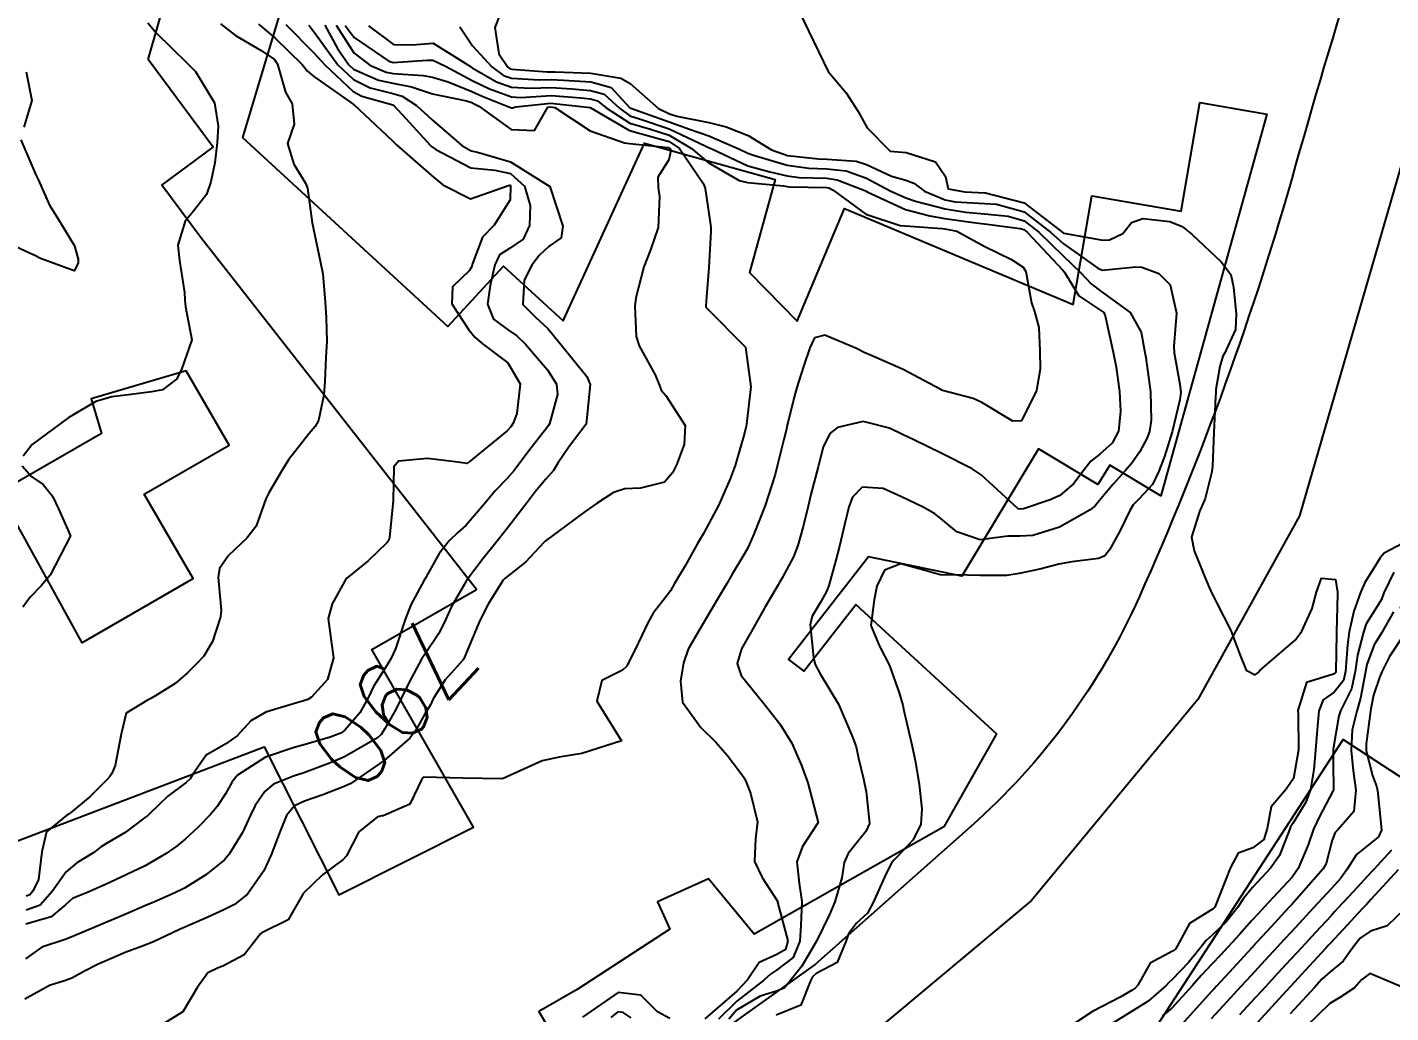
# Model space of a CAD drawing. Header units: metres. Extents: x 318500 to 325275, y 7408834 to 7428799.
# Drawn here: x 321352.7 to 321421.7, y 7423915.4 to 7423965.2 of the extents above; entities that cross this region are included whole.
import ezdxf
from ezdxf.enums import TextEntityAlignment as Align

# ---------------------------------------------------------------- set-up
doc = ezdxf.new("R2010")
doc.units = ezdxf.units.M
doc.header["$MEASUREMENT"] = 0
for name, color, linetype in [('Cotas', 45, 'Continuous'), ('Curvas de Nivel 1m', 11, 'Continuous'), ('Curvas de Nivel 5m', 15, 'Continuous'), ('Edificações', 30, 'Continuous'), ('Vias Primárias', 230, 'Continuous')]:
    doc.layers.add(name, color=color, linetype=linetype)
doc.styles.add('Style-STANDARD', font='STANDARD.shx')

msp = doc.modelspace()

# ---------------------------------------------------------------- linework, layer by layer
at = {"layer": 'Curvas de Nivel 1m', "flags": 128}
for points, elevation in [([(321391.28, 7423967.03), (321392.25, 7423965.015), (321393.22, 7423963), (321394.138, 7423961.915), (321394.749, 7423960.977), (321395.188, 7423960.139), (321396.364, 7423958.958), (321397.169, 7423958.89), (321398.652, 7423958.415), (321399.158, 7423957.682), (321399.296, 7423957.062), (321400.143, 7423956.905), (321401.15, 7423956.863), (321401.18, 7423956.86), (321403.142, 7423956.342), (321405.109, 7423954.84), (321405.144, 7423954.815), (321407.115, 7423954.453), (321407.452, 7423954.47), (321408.134, 7423954.8), (321408.563, 7423955.361), (321409.132, 7423955.565), (321410.498, 7423955.401), (321411.126, 7423955.156), (321411.628, 7423954.752), (321413.1, 7423953.366), (321413.583, 7423952.725), (321413.721, 7423952.086), (321413.856, 7423950.722), (321413.834, 7423949.946), (321413.262, 7423948.728), (321413.181, 7423948.585), (321413.03, 7423948.077), (321412.837, 7423946.908), (321412.826, 7423946.733), (321412.811, 7423946.536), (321412.729, 7423944.734), (321412.666, 7423943.033), (321412.634, 7423942.735), (321412.284, 7423941.396), (321411.999, 7423940.744), (321411.6, 7423939.433), (321411.743, 7423938.748), (321412.33, 7423937.297), (321412.57, 7423936.735), (321412.871, 7423936.129), (321413.584, 7423934.723), (321414.049, 7423933.507), (321414.369, 7423932.715), (321414.826, 7423932.467), (321414.954, 7423932.582), (321415.068, 7423932.706), (321416.845, 7423934.224), (321417.173, 7423934.675), (321417.707, 7423935.828), (321417.92, 7423936.664), (321418.18, 7423937.371), (321418.89, 7423937.296), (321418.979, 7423936.649), (321418.979, 7423936.549), (321418.938, 7423934.649), (321418.941, 7423934.557), (321418.903, 7423932.649), (321418.891, 7423932.588), (321418.828, 7423932.532), (321417.41, 7423932.083), (321416.986, 7423930.677), (321416.999, 7423930.474), (321417.013, 7423928.676), (321416.755, 7423927.228), (321416.396, 7423926.685), (321415.638, 7423925.795), (321415.433, 7423924.699), (321415.265, 7423924.149), (321414.705, 7423923.72), (321413.966, 7423923.452), (321413.576, 7423922.721), (321413.322, 7423922.085), (321412.773, 7423920.729), (321412.734, 7423920.664), (321412.668, 7423920.616), (321411.505, 7423919.9), (321410.882, 7423918.756), (321410.791, 7423918.605), (321410.636, 7423918.497), (321409.515, 7423917.883), (321408.88, 7423916.777), (321408.759, 7423916.628), (321408.607, 7423916.529), (321407.986, 7423916.172), (321406.596, 7423915.437), (321405.641, 7423914.824)], 784), ([(321366.953, 7423965.344), (321367.244, 7423964.96), (321368.426, 7423963.328), (321369.213, 7423962.585), (321370.063, 7423962.161), (321371.206, 7423961.876), (321371.671, 7423961.749), (321372.406, 7423961.272), (321373.189, 7423960.54), (321374.699, 7423959.245), (321375.166, 7423958.976), (321375.485, 7423958.915), (321377.158, 7423958.431), (321379.14, 7423957.18), (321379.804, 7423955.173), (321379.713, 7423954.572), (321379.105, 7423954.151), (321378.602, 7423953.683), (321378.232, 7423953.193), (321377.843, 7423952.434), (321377.772, 7423951.199), (321378.426, 7423950.562), (321379.048, 7423949.996), (321379.715, 7423949.173), (321381.016, 7423947.566), (321381.194, 7423947.157), (321380.99, 7423945.16), (321380.117, 7423944.024), (321379.554, 7423943.174), (321379.324, 7423942.807), (321378.948, 7423942.366), (321378.403, 7423941.723), (321378, 7423941.194), (321376.916, 7423939.79), (321376.462, 7423939.217), (321375.766, 7423938.358), (321374.933, 7423937.239), (321374.913, 7423937.206), (321374.879, 7423937.15), (321374.173, 7423935.934), (321373.87, 7423935.25), (321373.531, 7423934.565), (321372.833, 7423933.533), (321372.658, 7423933.263), (321372.014, 7423932.07), (321371.629, 7423931.278), (321371.35, 7423930.723), (321370.776, 7423929.718), (321370.608, 7423929.457), (321370.428, 7423929.295), (321368.76, 7423928.332), (321368.059, 7423928.025), (321366.752, 7423927.541), (321366.176, 7423927.349), (321365.169, 7423926.938), (321364.738, 7423926.57), (321364.246, 7423925.859), (321363.999, 7423925.381), (321363.597, 7423924.496), (321362.932, 7423923.396), (321362.687, 7423923.111), (321361.739, 7423922.35), (321360.673, 7423921.691), (321360.147, 7423921.428), (321359.125, 7423920.982), (321358.66, 7423920.784), (321357.73, 7423920.388), (321356.647, 7423919.928), (321356.333, 7423919.794), (321355.618, 7423919.49), (321354.934, 7423919.198), (321354.634, 7423919.088), (321353.454, 7423918.691), (321352.619, 7423918.109)], 791), ([(321365.801, 7423965.362), (321367.229, 7423963.912), (321367.765, 7423963.335), (321369.207, 7423961.986), (321369.64, 7423961.749), (321371.2, 7423961.31), (321371.238, 7423961.289), (321371.872, 7423960.597), (321373.095, 7423959.261), (321373.169, 7423959.192), (321373.386, 7423959.039), (321375.153, 7423958.112), (321376.366, 7423958.007), (321377.149, 7423957.833), (321377.863, 7423957.199), (321378.158, 7423956.222), (321378.122, 7423955.195), (321377.799, 7423954.511), (321377.102, 7423954.039), (321376.598, 7423953.717), (321376.372, 7423953.221), (321376.122, 7423952.176), (321375.986, 7423951.226), (321376.303, 7423950.472), (321377.047, 7423949.902), (321377.471, 7423949.63), (321377.911, 7423949.197), (321379.021, 7423947.899), (321379.481, 7423947.175), (321379.533, 7423946.646), (321379.133, 7423945.179), (321379.084, 7423945.084), (321378.987, 7423944.96), (321378.209, 7423943.954), (321377.637, 7423943.2), (321377.346, 7423942.813), (321376.947, 7423942.366), (321376.378, 7423941.779), (321375.931, 7423941.225), (321374.918, 7423940.048), (321374.488, 7423939.671), (321374.053, 7423939.249), (321373.545, 7423938.609), (321372.883, 7423937.438), (321372.822, 7423937.319), (321372.785, 7423937.261), (321372.114, 7423936.019), (321371.834, 7423935.275), (321371.343, 7423933.79), (321371.097, 7423933.286), (321371.004, 7423933.111), (321370.823, 7423932.805), (321370.229, 7423931.879), (321369.965, 7423931.303), (321369.542, 7423930.556), (321368.775, 7423929.668), (321368.575, 7423929.52), (321368.042, 7423929.327), (321367.061, 7423929.043), (321366.766, 7423928.955), (321366.222, 7423928.806), (321364.759, 7423928.31), (321363.349, 7423927.391), (321363.074, 7423927.066), (321362.736, 7423926.461), (321362.32, 7423925.81), (321361.988, 7423925.407), (321361.361, 7423924.763), (321360.701, 7423924.17), (321360.29, 7423923.832), (321359.747, 7423923.434), (321358.684, 7423922.816), (321357.437, 7423922.228), (321356.674, 7423921.871), (321356.407, 7423921.749), (321355.788, 7423921.489), (321355.003, 7423921.159), (321354.66, 7423920.856), (321353.925, 7423920.237), (321352.645, 7423919.865)], 792), ([(321364.403, 7423965.383), (321365.24, 7423964.688), (321366.612, 7423963.349), (321366.888, 7423963.017), (321367.214, 7423962.735), (321369.123, 7423961.398), (321369.2, 7423961.335), (321369.231, 7423961.32), (321371.173, 7423959.498), (321371.394, 7423959.287), (321373.147, 7423957.755), (321373.728, 7423957.254), (321375.133, 7423956.558), (321377.009, 7423957.212), (321377.103, 7423957.248), (321377.14, 7423957.239), (321377.164, 7423957.21), (321377.133, 7423956.498), (321376.337, 7423955.222), (321375.733, 7423954.608), (321375.222, 7423953.238), (321375.198, 7423953.128), (321375.085, 7423952.925), (321374.22, 7423952.102), (321374.197, 7423951.249), (321375.047, 7423949.921), (321375.361, 7423949.553), (321375.731, 7423949.23), (321377.026, 7423948.256), (321377.652, 7423947.2), (321377.485, 7423945.693), (321377.289, 7423945.206), (321377.175, 7423945.02), (321376.984, 7423944.811), (321375.05, 7423943.239), (321375.004, 7423943.194), (321374.959, 7423943.167), (321374.365, 7423943.246), (321372.962, 7423943.416), (321371.486, 7423943.282), (321371.248, 7423942.993), (321371.221, 7423941.286), (321371.036, 7423939.413), (321370.997, 7423939.289), (321370.965, 7423939.233), (321370.908, 7423939.158), (321369.953, 7423938.245), (321368.881, 7423937.367), (321368.853, 7423937.347), (321368.832, 7423937.32), (321368.129, 7423936.059), (321367.926, 7423935.329), (321368.106, 7423934.058), (321368.2, 7423933.326), (321367.9, 7423932.243), (321367.098, 7423931.337), (321366.903, 7423931.234), (321366.798, 7423931.197), (321365.386, 7423930.766), (321364.788, 7423930.584), (321364.015, 7423930.148), (321363.34, 7423929.391), (321362.766, 7423928.98), (321361.76, 7423928.41), (321361.066, 7423927.417), (321360.947, 7423927.218), (321360.744, 7423927.029), (321359.827, 7423926.34), (321358.903, 7423925.447), (321358.81, 7423925.358), (321358.718, 7423925.284), (321357.673, 7423924.498), (321356.697, 7423923.919), (321356.427, 7423923.749), (321356.074, 7423923.486), (321355.221, 7423922.958), (321354.68, 7423922.512), (321353.975, 7423921.51), (321353.362, 7423920.817), (321352.656, 7423920.571)], 793), ([(321362.494, 7423965.408), (321363.241, 7423964.82), (321364.548, 7423964.062), (321365.223, 7423963.603), (321365.377, 7423963.368), (321365.784, 7423961.94), (321366.108, 7423961.356), (321366.215, 7423960.324), (321365.883, 7423959.359), (321366.204, 7423958.305), (321366.789, 7423957.345), (321366.883, 7423957.09), (321367.12, 7423955.34), (321367.548, 7423953.335), (321367.66, 7423952.755), (321367.786, 7423951.333), (321367.836, 7423950.548), (321367.871, 7423949.332), (321367.816, 7423948.544), (321367.758, 7423947.333), (321367.707, 7423946.626), (321367.448, 7423945.335), (321367.281, 7423945.033), (321366.973, 7423944.676), (321365.934, 7423943.355), (321365.561, 7423942.751), (321364.935, 7423941.675), (321364.827, 7423941.476), (321364.789, 7423941.372), (321364.296, 7423939.992), (321363.827, 7423939.386), (321362.891, 7423938.506), (321362.442, 7423937.847), (321362.369, 7423937.405), (321362.516, 7423935.743), (321362.493, 7423935.404), (321362.082, 7423934.163), (321361.649, 7423933.412), (321361.248, 7423932.992), (321360.817, 7423932.582), (321360.201, 7423932.037), (321359.244, 7423931.443), (321358.967, 7423931.278), (321358.796, 7423931.201), (321357.717, 7423930.535), (321357.472, 7423929.469), (321357.164, 7423927.884), (321356.996, 7423927.476), (321356.895, 7423927.33), (321356.745, 7423927.158), (321355.896, 7423926.325), (321354.903, 7423925.498), (321354.794, 7423925.424), (321354.718, 7423925.379), (321353.695, 7423924.525), (321353.459, 7423923.518), (321353.284, 7423922.128), (321353.001, 7423921.525), (321352.846, 7423921.349), (321352.666, 7423921.286)], 794), ([(321368.334, 7423965.329), (321369.229, 7423963.942), (321370.045, 7423963.308), (321370.874, 7423962.953), (321371.216, 7423962.889), (321372.744, 7423962.796), (321373.214, 7423962.707), (321373.996, 7423962.468), (321375.207, 7423961.979), (321375.72, 7423961.748), (321377.066, 7423961.212), (321377.199, 7423961.154), (321377.255, 7423961.153), (321377.428, 7423961.207), (321379.202, 7423961.394), (321381.189, 7423961.171), (321383.183, 7423960.002), (321384.698, 7423959.594), (321385.175, 7423959.453), (321385.698, 7423959.102), (321386.914, 7423957.313), (321387.011, 7423957.081), (321387.131, 7423956.162), (321387.279, 7423955.235), (321387.297, 7423955.077), (321387.295, 7423954.9), (321387.185, 7423953.079), (321387.075, 7423951.593), (321387.036, 7423951.115), (321387.041, 7423951.08), (321387.069, 7423951.031), (321389.04, 7423949.05), (321389.319, 7423947.045), (321389.098, 7423945.155), (321389.072, 7423945.049), (321388.985, 7423944.699), (321388.516, 7423943.057), (321388.272, 7423942.382), (321387.698, 7423941.068), (321386.915, 7423939.624), (321386.713, 7423939.281), (321386.601, 7423939.083), (321385.987, 7423937.996), (321385.457, 7423937.094), (321385.242, 7423936.728), (321384.867, 7423936.214), (321384.366, 7423935.599), (321384.108, 7423935.111), (321383.467, 7423933.751), (321383.142, 7423933.125), (321383.034, 7423932.92), (321382.824, 7423932.712), (321381.778, 7423932.184), (321381.528, 7423931.149), (321382.77, 7423929.13), (321380.763, 7423928.497), (321379.622, 7423928.311), (321378.759, 7423928.121), (321376.75, 7423927.21), (321374.75, 7423927.24), (321372.75, 7423927.291), (321372.706, 7423927.261), (321372.072, 7423925.928), (321370.721, 7423925.345), (321370.67, 7423925.341), (321370.425, 7423925.294), (321369.488, 7423924.529), (321368.861, 7423923.317), (321368.688, 7423923.138), (321367.649, 7423922.361), (321366.671, 7423921.407), (321366.642, 7423921.34), (321365.918, 7423920.084), (321364.641, 7423919.454), (321364.581, 7423919.431), (321364.511, 7423919.372), (321363.693, 7423918.315), (321362.615, 7423917.736), (321362.366, 7423917.65), (321361.854, 7423917.408), (321361.332, 7423916.684), (321360.59, 7423915.42), (321359.352, 7423914.665)], 789), ([(321368.792, 7423965.325), (321369.241, 7423964.718), (321370.997, 7423963.52), (321371.222, 7423963.452), (321372.919, 7423963.57), (321373.224, 7423963.559), (321373.868, 7423963.254), (321375.213, 7423962.545), (321376.093, 7423962.111), (321377.205, 7423961.704), (321377.686, 7423961.684), (321379.206, 7423961.787), (321380.712, 7423961.658), (321381.204, 7423961.603), (321381.553, 7423961.504), (321381.998, 7423961.148), (321383.189, 7423960.382), (321384.233, 7423960.07), (321385.18, 7423959.77), (321386.306, 7423959.093), (321387.16, 7423958.384), (321388.719, 7423957.484), (321389.145, 7423957.372), (321390.973, 7423957.202), (321391.142, 7423957.172), (321391.269, 7423957.155), (321393.151, 7423957.123), (321393.258, 7423957.105), (321393.478, 7423956.995), (321395.132, 7423955.777), (321396.867, 7423955.209), (321397.123, 7423955.178), (321398.993, 7423955.051), (321399.122, 7423955.041), (321399.73, 7423954.911), (321401.109, 7423954.155), (321402.495, 7423953.481), (321403.093, 7423953.103), (321403.227, 7423952.868), (321403.508, 7423951.297), (321403.654, 7423950.861), (321403.874, 7423950.041), (321403.924, 7423948.857), (321403.951, 7423947.931), (321403.756, 7423946.859), (321402.994, 7423945.314), (321402.57, 7423945.299), (321401.004, 7423946.242), (321400.557, 7423946.448), (321399.009, 7423946.864), (321398.967, 7423946.878), (321398.886, 7423946.922), (321397.025, 7423947.922), (321395.366, 7423948.636), (321395.037, 7423948.779), (321394.65, 7423948.976), (321393.05, 7423949.657), (321392.532, 7423949.523), (321392.302, 7423949.007), (321391.969, 7423948.067), (321391.631, 7423947.014), (321391.508, 7423946.512), (321391.138, 7423945.019), (321391.108, 7423944.899), (321390.98, 7423944.377), (321390.644, 7423943.025), (321390.537, 7423942.609), (321390.041, 7423941.033), (321389.468, 7423939.594), (321389.229, 7423939.045), (321389.123, 7423938.83), (321388.901, 7423938.461), (321388.372, 7423937.573), (321388.076, 7423937.062), (321387.631, 7423936.306), (321386.903, 7423935.079), (321386.849, 7423934.989), (321386.148, 7423933.776), (321385.9, 7423933.089), (321385.758, 7423932.148), (321385.852, 7423931.089), (321386.781, 7423929.818), (321387.539, 7423929.068), (321388.12, 7423928.416), (321388.755, 7423927.575), (321388.969, 7423927.264), (321389.083, 7423927.045), (321389.302, 7423926.481), (321389.654, 7423925.036), (321389.543, 7423924.202), (321389.501, 7423923.038), (321389.88, 7423922.23), (321390.655, 7423921.02), (321390.669, 7423920.982), (321391.178, 7423919.015), (321391.061, 7423918.588), (321390.63, 7423918.324), (321389.738, 7423917.919), (321389.145, 7423917.042), (321388.604, 7423916.469), (321386.986, 7423915.074)], 788), ([(321369.982, 7423965.309), (321371.236, 7423964.363), (321372.175, 7423964.337), (321373.238, 7423964.431), (321375.136, 7423963.241), (321375.219, 7423963.182), (321376.455, 7423962.464), (321377.21, 7423962.197), (321378.162, 7423962.148), (321379.21, 7423962.183), (321380.263, 7423962.116), (321381.209, 7423962.037), (321381.898, 7423961.841), (321382.668, 7423961.138), (321383.194, 7423960.758), (321383.738, 7423960.578), (321385.185, 7423960.085), (321387.038, 7423959.216), (321387.171, 7423959.155), (321387.343, 7423959.077), (321389.158, 7423958.226), (321390.273, 7423957.919), (321391.15, 7423957.715), (321391.76, 7423957.632), (321393.156, 7423957.6), (321393.682, 7423957.519), (321395.073, 7423956.971), (321395.149, 7423956.935), (321395.228, 7423956.89), (321397.136, 7423956.01), (321398.363, 7423955.7), (321399.13, 7423955.563), (321400.693, 7423955.33), (321401.126, 7423955.281), (321402.942, 7423955.052), (321403.122, 7423954.996), (321403.285, 7423954.868), (321405.092, 7423952.949), (321405.169, 7423952.839), (321405.904, 7423951.653), (321407.071, 7423950.876), (321407.164, 7423950.809), (321407.238, 7423950.638), (321407.643, 7423948.804), (321407.79, 7423948.041), (321407.952, 7423946.801), (321408.008, 7423945.792), (321407.903, 7423944.801), (321407.588, 7423944.197), (321406.972, 7423943.639), (321406.504, 7423943.279), (321406.149, 7423942.822), (321405.638, 7423942.141), (321404.941, 7423941.549), (321404.454, 7423941.33), (321403.098, 7423940.867), (321402.93, 7423940.849), (321402.838, 7423940.871), (321400.955, 7423942.585), (321400.506, 7423942.897), (321398.971, 7423943.676), (321397.564, 7423944.359), (321396.985, 7423944.636), (321396.329, 7423944.957), (321394.993, 7423945.29), (321393.703, 7423944.989), (321393.307, 7423944.674), (321392.975, 7423943.984), (321392.762, 7423943.203), (321392.712, 7423943.002), (321392.355, 7423941.589), (321392.212, 7423941.007), (321391.951, 7423939.979), (321391.684, 7423939.012), (321391.467, 7423938.449), (321390.885, 7423937.341), (321390.765, 7423937.139), (321390.698, 7423937.023), (321390.022, 7423935.873), (321389.543, 7423935.04), (321388.837, 7423933.793), (321388.627, 7423933.053), (321388.821, 7423932.439), (321389.972, 7423931.032), (321390.785, 7423930), (321391.386, 7423929.014), (321391.878, 7423927.889), (321392.189, 7423927.006), (321392.72, 7423925), (321391.919, 7423923.791), (321391.635, 7423923.011), (321391.759, 7423921.929), (321391.891, 7423921.008), (321391.843, 7423919.817), (321391.795, 7423919.008), (321391.459, 7423918.181), (321390.618, 7423917.539), (321390.301, 7423917.339), (321389.962, 7423917.03), (321388.599, 7423915.975), (321387.681, 7423915.064)], 787), ([(321374.589, 7423965.247), (321375.236, 7423964.286), (321376.206, 7423963.225), (321376.798, 7423962.798), (321377.215, 7423962.663), (321378.604, 7423962.579), (321379.214, 7423962.584), (321379.832, 7423962.555), (321381.213, 7423962.47), (321382.244, 7423962.179), (321383.2, 7423961.158), (321383.245, 7423961.13), (321385.19, 7423960.446), (321386.208, 7423960.071), (321387.18, 7423959.74), (321388.739, 7423959.056), (321389.167, 7423958.864), (321389.449, 7423958.764), (321391.158, 7423958.258), (321392.245, 7423958.102), (321393.161, 7423958.075), (321394.139, 7423957.965), (321395.156, 7423957.604), (321396.368, 7423956.958), (321397.145, 7423956.594), (321397.649, 7423956.436), (321399.137, 7423956.045), (321400.166, 7423955.873), (321401.134, 7423955.793), (321402.332, 7423955.678), (321403.129, 7423955.446), (321403.88, 7423954.859), (321405.102, 7423953.672), (321405.985, 7423952.827), (321406.521, 7423952.255), (321407.08, 7423951.834), (321408.492, 7423950.796), (321409.055, 7423949.809), (321409.246, 7423948.787), (321409.294, 7423948.528), (321409.535, 7423946.782), (321409.564, 7423945.35), (321409.475, 7423944.783), (321409.347, 7423944.422), (321408.974, 7423943.745), (321408.575, 7423943.184), (321408.241, 7423942.797), (321407.633, 7423942.12), (321406.937, 7423941.278), (321406.723, 7423941.023), (321406.482, 7423940.817), (321404.921, 7423939.945), (321403.581, 7423939.525), (321402.916, 7423939.494), (321402.311, 7423939.481), (321400.914, 7423939.305), (321399.724, 7423939.713), (321398.925, 7423940.383), (321398.622, 7423940.618), (321398.062, 7423940.933), (321396.938, 7423941.484), (321396.005, 7423941.899), (321394.945, 7423941.972), (321394.451, 7423941.463), (321394.272, 7423940.98), (321394.069, 7423940.13), (321393.795, 7423938.987), (321393.614, 7423938.275), (321393.25, 7423936.994), (321393.15, 7423936.721), (321392.868, 7423936.201), (321392.42, 7423935.441), (321392.307, 7423935.005), (321392.481, 7423933.356), (321392.564, 7423933.003), (321392.823, 7423932.533), (321393.749, 7423930.986), (321394.467, 7423929.282), (321394.588, 7423928.973), (321394.632, 7423928.836), (321394.763, 7423928.261), (321395.003, 7423927.216), (321395.056, 7423926.965), (321395.139, 7423926.569), (321395.312, 7423924.961), (321395.136, 7423924.542), (321394.706, 7423924.02), (321394.242, 7423923.431), (321394.037, 7423922.98), (321393.911, 7423922.211), (321393.567, 7423920.987), (321393.293, 7423920.358), (321392.64, 7423919), (321391.886, 7423917.743), (321391.318, 7423917.013), (321390.992, 7423916.63), (321390.605, 7423916.473), (321389.789, 7423916.22), (321388.595, 7423915.516), (321388.207, 7423915.056)], 786), ([(321352.654, 7423962.978), (321352.949, 7423961.534), (321352.536, 7423960.184)], 796), ([(321352.388, 7423959.542), (321353.143, 7423957.758), (321353.261, 7423957.528), (321353.839, 7423956.232), (321354.301, 7423955.512), (321355.1, 7423954.173), (321355.297, 7423953.498), (321355.288, 7423953.297), (321355.081, 7423952.909), (321353.379, 7423953.526), (321353.092, 7423953.679), (321352.82, 7423953.808), (321351.106, 7423954.603)], 796), ([(321422.918, 7423939.45), (321421.353, 7423938.623), (321421.141, 7423938.392), (321420.901, 7423938.01), (321420.374, 7423937.149), (321420.147, 7423936.637), (321419.806, 7423935.701), (321419.579, 7423934.643), (321419.497, 7423933.99), (321419.389, 7423932.644), (321419.286, 7423932.182), (321418.814, 7423931.596), (321418.257, 7423931.21), (321418.041, 7423930.661), (321417.943, 7423929.503), (321417.88, 7423928.663), (321417.785, 7423927.689), (321417.619, 7423926.667), (321417.38, 7423926.031), (321416.724, 7423924.958), (321416.615, 7423924.788), (321416.576, 7423924.682), (321416.048, 7423923.341), (321415.598, 7423922.696), (321414.68, 7423921.72), (321414.23, 7423921.158), (321413.939, 7423920.717), (321413.377, 7423920.005), (321412.649, 7423919.308), (321412.346, 7423919.033), (321412.108, 7423918.738), (321411.447, 7423917.928), (321410.615, 7423917.065), (321410.459, 7423916.915), (321410.316, 7423916.763), (321409.408, 7423915.965), (321408.597, 7423915.458), (321407.531, 7423914.796)], 783), ([(321421.836, 7423937.676), (321421.327, 7423936.623), (321421.209, 7423936.291), (321420.867, 7423935.748), (321420.44, 7423935.05), (321420.293, 7423934.636), (321420.001, 7423933.475), (321419.887, 7423932.639), (321419.694, 7423931.764), (321419.14, 7423930.647), (321419.045, 7423930.399), (321418.771, 7423928.715), (321418.761, 7423928.659), (321418.763, 7423927.982), (321418.776, 7423926.65), (321418.77, 7423926.63), (321418.749, 7423926.583), (321418.077, 7423925.313), (321417.777, 7423924.664), (321417.498, 7423923.878), (321417.001, 7423922.675), (321416.686, 7423922.235), (321415.267, 7423920.701), (321414.981, 7423920.39), (321414.66, 7423920.042), (321414.022, 7423919.344), (321413.448, 7423918.722), (321413.06, 7423918.299), (321412.627, 7423917.837), (321412.096, 7423917.26), (321411.629, 7423916.745), (321410.598, 7423915.608), (321410.13, 7423915.23)], 782), ([(321421.814, 7423935.668), (321421.226, 7423934.624), (321420.844, 7423933.986), (321420.467, 7423933), (321420.399, 7423932.634), (321420.157, 7423931.29), (321419.959, 7423930.638), (321419.731, 7423929.695), (321419.685, 7423928.641), (321419.783, 7423927.616), (321419.908, 7423926.638), (321419.814, 7423925.559), (321419.027, 7423924.647), (321418.869, 7423924.497), (321418.712, 7423924.117), (321418.416, 7423922.933), (321418.268, 7423922.656), (321416.672, 7423920.858), (321416.507, 7423920.682), (321415.625, 7423919.726), (321414.693, 7423918.709), (321414.666, 7423918.683), (321414.639, 7423918.651), (321413.703, 7423917.64), (321412.858, 7423916.728), (321412.74, 7423916.597), (321412.607, 7423916.453), (321411.085, 7423914.753)], 781), ([(321421.712, 7423923.608), (321420.815, 7423922.628), (321420.689, 7423922.494), (321419.796, 7423921.522), (321418.993, 7423920.647), (321418.836, 7423920.48), (321418.665, 7423920.292), (321417.874, 7423919.44), (321417.161, 7423918.672), (321416.91, 7423918.401), (321416.631, 7423918.097), (321415.951, 7423917.359), (321415.341, 7423916.699), (321414.602, 7423915.898), (321414.033, 7423915.279)], 779), ([(321422.056, 7423922.61), (321420.675, 7423921.113), (321420.444, 7423920.86), (321420.233, 7423920.634), (321419.482, 7423919.817), (321418.644, 7423918.913), (321418.517, 7423918.776), (321418.403, 7423918.654), (321417.555, 7423917.737), (321416.61, 7423916.705), (321416.377, 7423916.453), (321414.763, 7423914.707)], 778), ([(321422.359, 7423920.605), (321421.49, 7423919.785), (321420.653, 7423919.507), (321420.126, 7423919.157), (321419.734, 7423918.639), (321419.277, 7423917.996), (321418.622, 7423917.445), (321418.199, 7423917.074), (321417.822, 7423916.662), (321416.596, 7423915.328)], 777), ([(321422.422, 7423916.603), (321420.621, 7423917.365), (321420.206, 7423917.044), (321419.837, 7423916.638), (321419.104, 7423916.146), (321418.602, 7423915.848), (321417.379, 7423914.668)], 776), ([(321385.211, 7423915.094), (321384.593, 7423915.421), (321383.755, 7423916.266), (321382.603, 7423916.4), (321380.795, 7423915.157)], 788), ([(321383.254, 7423915.12), (321382.861, 7423915.395), (321382.593, 7423915.43), (321382.228, 7423915.135)], 787)]:
    msp.add_lwpolyline(points, dxfattribs=dict(at, elevation=elevation))
at = {"layer": 'Curvas de Nivel 5m', "flags": 128}
for points, elevation in [([(321358.815, 7423965.457), (321359.243, 7423964.95), (321360.788, 7423963.426), (321361.009, 7423963.214), (321361.216, 7423962.991), (321362.185, 7423961.41), (321362.368, 7423960.223), (321362.319, 7423959.409), (321362.197, 7423958.366), (321362.004, 7423957.411), (321361.773, 7423956.774), (321361.125, 7423955.921), (321360.704, 7423955.426), (321360.329, 7423954.205), (321360.413, 7423953.43), (321360.672, 7423951.82), (321360.693, 7423951.426), (321360.724, 7423951.092), (321361.04, 7423949.42), (321360.522, 7423947.923), (321360.268, 7423947.431), (321359.558, 7423946.885), (321359, 7423946.784), (321357.832, 7423946.633), (321356.996, 7423946.529), (321356.183, 7423946.297), (321354.981, 7423945.591), (321354.928, 7423945.553), (321354.84, 7423945.502), (321352.966, 7423944.127), (321352.5, 7423943.537)], 795), ([(321367.773, 7423965.335), (321368.403, 7423964.158), (321368.972, 7423963.322), (321369.218, 7423963.109), (321370.473, 7423962.562), (321371.211, 7423962.401), (321372.15, 7423962.217), (321373.206, 7423961.865), (321374.936, 7423961.509), (321375.202, 7423961.419), (321375.326, 7423961.363), (321375.558, 7423961.235), (321377.183, 7423960.067), (321378.371, 7423960.003), (321379.037, 7423961.182), (321379.2, 7423961.213), (321379.406, 7423961.178), (321381.183, 7423959.994), (321382.916, 7423959.392), (321383.173, 7423959.35), (321385.133, 7423959.148), (321385.17, 7423959.138), (321385.212, 7423959.109), (321385.274, 7423959.003), (321385.161, 7423958.521), (321384.608, 7423957.648), (321384.626, 7423957.108), (321384.699, 7423956.67), (321384.621, 7423955.107), (321384.244, 7423953.972), (321383.901, 7423953.118), (321383.491, 7423951.548), (321383.442, 7423951.124), (321383.519, 7423949.595), (321383.662, 7423949.121), (321384.48, 7423947.647), (321384.69, 7423947.105), (321384.77, 7423946.866), (321385.005, 7423946.608), (321385.995, 7423945.09), (321385.947, 7423944.118), (321385.555, 7423943.094), (321385.351, 7423942.699), (321384.947, 7423942.227), (321383.735, 7423941.911), (321382.941, 7423941.891), (321382.373, 7423941.704), (321381.538, 7423941.151), (321380.926, 7423940.737), (321380.026, 7423940.062), (321378.911, 7423939.235), (321378.853, 7423939.181), (321377.91, 7423938.18), (321376.882, 7423937.358), (321376.808, 7423937.285), (321376.756, 7423937.212), (321376.03, 7423936.055), (321375.608, 7423935.229), (321374.831, 7423933.375), (321374.789, 7423933.282), (321374.758, 7423933.241), (321373.846, 7423932.218), (321373.248, 7423931.256), (321373.102, 7423930.95), (321372.788, 7423930.428), (321372.37, 7423929.672), (321372.073, 7423929.27), (321370.759, 7423928.149), (321369.576, 7423927.308), (321369.079, 7423926.981), (321368.743, 7423926.821), (321367.665, 7423926.402), (321366.731, 7423926.083), (321366.234, 7423925.841), (321365.831, 7423925.353), (321365.506, 7423924.56), (321365.047, 7423923.365), (321364.682, 7423922.564), (321363.848, 7423921.382), (321363.19, 7423920.864), (321362.658, 7423920.587), (321361.846, 7423920.214), (321360.644, 7423919.693), (321360.454, 7423919.612), (321360.067, 7423919.429), (321359.105, 7423918.971), (321358.63, 7423918.79), (321357.667, 7423918.421), (321356.617, 7423917.97), (321356.275, 7423917.823), (321355.605, 7423917.49), (321354.973, 7423917.129), (321354.605, 7423916.99), (321353.844, 7423916.753), (321352.595, 7423916.073)], 790), ([(321376.617, 7423965.862), (321376.359, 7423965.223), (321376.566, 7423963.884), (321377.028, 7423963.213), (321377.139, 7423963.131), (321377.219, 7423963.104), (321379.019, 7423962.984), (321379.218, 7423962.982), (321379.421, 7423962.975), (321381.217, 7423962.904), (321382.737, 7423962.659), (321383.213, 7423962.383), (321384.639, 7423961.116), (321385.196, 7423960.843), (321385.568, 7423960.731), (321387.19, 7423960.416), (321388.06, 7423960.194), (321389.181, 7423959.757), (321390.358, 7423959.038), (321391.166, 7423958.748), (321392.728, 7423958.571), (321393.166, 7423958.552), (321394.636, 7423958.449), (321395.163, 7423958.288), (321396.422, 7423957.692), (321397.155, 7423957.496), (321397.562, 7423957.352), (321398.09, 7423956.936), (321399.144, 7423956.494), (321399.649, 7423956.406), (321401.141, 7423956.318), (321401.744, 7423956.281), (321403.135, 7423955.892), (321404.487, 7423954.849), (321405.112, 7423954.285), (321406.866, 7423953.041), (321407.092, 7423952.949), (321408.781, 7423953.107), (321409.095, 7423953.093), (321409.952, 7423952.777), (321410.523, 7423952.207), (321410.834, 7423950.764), (321410.712, 7423949.098), (321410.729, 7423948.765), (321411.016, 7423947.177), (321411.056, 7423946.759), (321411.006, 7423946.384), (321410.631, 7423944.765), (321410.229, 7423943.513), (321409.947, 7423942.775), (321409.624, 7423942.106), (321408.938, 7423941.353), (321408.656, 7423941.071), (321408.478, 7423940.795), (321407.974, 7423939.745), (321407.452, 7423938.805), (321407.217, 7423938.495), (321406.903, 7423938.353), (321405.546, 7423938.184), (321404.898, 7423938.065), (321403.923, 7423937.826), (321402.891, 7423937.592), (321402.268, 7423937.498), (321400.889, 7423937.492), (321400.277, 7423937.511), (321398.889, 7423937.529), (321398.055, 7423937.766), (321396.897, 7423938.097), (321396.07, 7423937.775), (321395.693, 7423936.958), (321395.556, 7423936.273), (321395.386, 7423934.962), (321395.814, 7423933.929), (321396.32, 7423932.948), (321396.809, 7423931.56), (321396.994, 7423930.938), (321397.057, 7423930.676), (321397.452, 7423928.933), (321397.64, 7423928.053), (321397.822, 7423926.929), (321397.957, 7423925.703), (321397.911, 7423924.928), (321397.52, 7423924.12), (321396.695, 7423923.259), (321396.54, 7423923.095), (321396.432, 7423922.944), (321396.133, 7423922.396), (321395.499, 7423920.958), (321395.209, 7423920.415), (321394.654, 7423919.921), (321394.246, 7423919.376), (321394.118, 7423918.978), (321393.68, 7423917.929), (321392.615, 7423917.362), (321392.423, 7423917.192), (321392.327, 7423917.003), (321391.846, 7423915.759), (321390.592, 7423915.261)], 785), ([(321352.458, 7423943.043), (321352.944, 7423942.486), (321353.527, 7423942.109), (321353.99, 7423941.514), (321354.288, 7423940.877), (321354.9, 7423939.5), (321353.873, 7423937.515), (321353.42, 7423936.974), (321352.863, 7423936.398), (321352.489, 7423935.902)], 795), ([(321422.4, 7423934.607), (321421.613, 7423933.394), (321421.222, 7423932.624), (321421.106, 7423932.346), (321420.812, 7423931.442), (321420.678, 7423930.755), (321420.657, 7423930.631), (321420.431, 7423928.978), (321420.441, 7423928.633), (321420.757, 7423927.375), (321420.96, 7423926.835), (321421.006, 7423926.626), (321421.05, 7423926.321), (321421.218, 7423924.623), (321421.06, 7423924.28), (321420.71, 7423923.987), (321419.954, 7423923.385), (321419.472, 7423922.642), (321419.149, 7423922.181), (321418.68, 7423921.67), (321417.751, 7423920.664), (321417.23, 7423920.103), (321416.652, 7423919.477), (321416.267, 7423919.065), (321415.927, 7423918.691), (321415.308, 7423918.022), (321414.618, 7423917.273), (321414.345, 7423916.982), (321414.103, 7423916.715), (321413.386, 7423915.938), (321412.593, 7423915.069)], 780)]:
    msp.add_lwpolyline(points, dxfattribs=dict(at, elevation=elevation))
at = {"layer": 'Edificações'}
for points in [[(321443.771, 7424004.079), (321483.352, 7423992.289), (321469.288, 7423931.706), (321459.736, 7423904.738), (321427.603, 7423886.839), (321407.633, 7423911.321), (321419.267, 7423929.203), (321425.194, 7423925.346), (321428.294, 7423933.537), (321422.172, 7423935.854), (321426.047, 7423947.471), (321435.709, 7423945.486), (321444.497, 7423975.671), (321436.855, 7423977.895)], [(321355.475, 7423934.099), (321361.099, 7423937.343), (321358.633, 7423941.618), (321362.927, 7423944.094), (321360.76, 7423947.852), (321355.95, 7423946.441), (321356.467, 7423944.68), (321351.277, 7423941.694)]]:
    msp.add_lwpolyline(points, close=True, dxfattribs=at)
for points in [[(321346.722, 7423921.986), (321364.696, 7423928.838), (321368.479, 7423921.341), (321375.288, 7423924.777), (321370.145, 7423933.761), (321375.443, 7423936.794), (321361.475, 7423954.611), (321359.526, 7423957.238), (321362.124, 7423959.165), (321358.831, 7423963.605), (321366.537, 7423990.467)], [(321371.14, 7423984.759), (321363.594, 7423959.649), (321373.99, 7423950.093), (321376.804, 7423953.153), (321379.828, 7423950.373), (321383.927, 7423959.373), (321390.551, 7423957.536), (321389.244, 7423952.824), (321391.655, 7423950.368), (321394.047, 7423956.065), (321405.615, 7423951.208), (321406.56, 7423956.709), (321411.079, 7423955.933), (321412.022, 7423961.423), (321415.408, 7423960.842), (321410.054, 7423941.521), (321407.463, 7423943.083), (321406.869, 7423942.099), (321403.866, 7423943.91), (321399.979, 7423937.465), (321395.266, 7423938.448), (321391.22, 7423933.253), (321391.991, 7423932.652), (321394.626, 7423936.034), (321401.741, 7423929.488), (321399.08, 7423924.793), (321389.482, 7423919.358), (321387.163, 7423922.149), (321384.585, 7423920.989), (321385.209, 7423919.602), (321380.527, 7423916.561), (321378.598, 7423915.442), (321379.259, 7423914.302)]]:
    msp.add_lwpolyline(points, dxfattribs=at)
at = {"layer": 'Vias Primárias'}
for points in [[(321460.629, 7424094.981), (321447.2, 7424053.901), (321435.189, 7424016.986, -0.020592), (321424.073, 7423980.954, 0.016477), (321416.869, 7423958.27, -0.036479), (321408.952, 7423936.407, -0.106769), (321400.432, 7423924.797), (321392.583, 7423917.844), (321380.972, 7423909.55), (321353.832, 7423894.269), (321312.653, 7423871.761), (321293.722, 7423860.688), (321283.428, 7423853.181), (321277.619, 7423845.442)], [(321457.505, 7424062.553), (321452.555, 7424047.237), (321446.386, 7424027.798), (321441.734, 7424013.153), (321440.94, 7424010.457), (321438.69, 7424011.119), (321428.935, 7423977.99), (321422.955, 7423960.799), (321417.064, 7423940.511), (321411.92, 7423931.221), (321403.514, 7423921.056), (321390.879, 7423910.509), (321373.376, 7423899.384), (321374.435, 7423897.718), (321352.121, 7423884.716), (321326.368, 7423870.52), (321305.918, 7423859.816), (321293.859, 7423852.901, 0.128666), (321281.251, 7423840.513, 5.819744)]]:
    msp.add_lwpolyline(points, format="xyb", dxfattribs=at)

# ---------------------------------------------------------------- texts
at = {"layer": 'Cotas', "style": 'Style-STANDARD'}
msp.add_text('790', height=4, rotation=226.91732, dxfattribs=at).set_placement((321371.191, 7423931.098, 790), align=Align.MIDDLE_CENTER)

doc.saveas('drawing.dxf')
